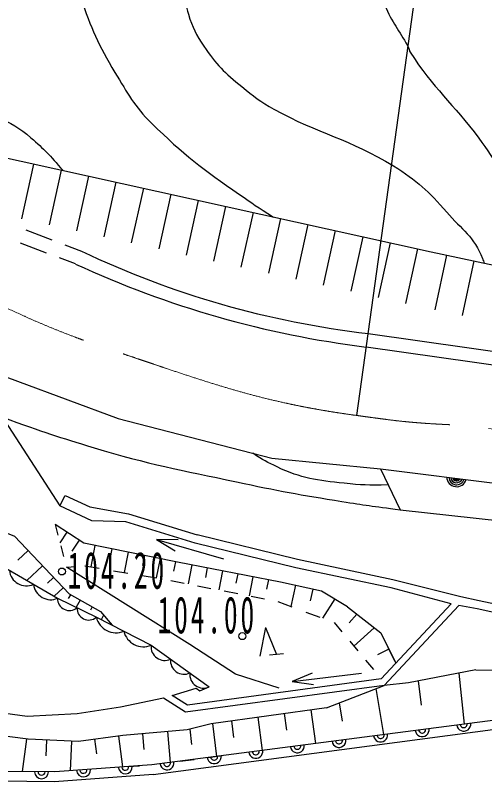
# Model space of a CAD drawing. Units: millimetres, scale not verified. Extents: x 40000 to 680000, y 20000 to 380000.
# Drawn here: x 196344 to 213128, y 255449 to 282832 of the extents above; entities that cross this region are included whole.
import ezdxf

# ---------------------------------------------------------------- set-up
doc = ezdxf.new("R2010")
doc.units = ezdxf.units.MM
doc.header["$LTSCALE"] = 1000
doc.linetypes.add('CHAIN', pattern=[18.5, 12, -1.5, 3.5, -1.5])
for name, color, linetype, lineweight in [('M-BGD', 7, 'Continuous', 25), ('M-BMK', 2, 'CHAIN', 13), ('M-BMK-SRVR', 3, 'Continuous', 25)]:
    doc.layers.add(name, color=color, linetype=linetype, lineweight=lineweight)
doc.styles.add('ＭＳ ゴシック', font='')
doc.styles.get('ＭＳ ゴシック').set_extended_font_data('MS Gothic')

msp = doc.modelspace()

# ---------------------------------------------------------------- linework, layer by layer
at = {"layer": 'M-BGD'}
for p, q in [((196999, 277517), (196569, 275564)), ((197980, 277301), (197549, 275348)), ((198961, 277085), (198530, 275132)), ((199941, 276869), (199511, 274915)), ((200922, 276652), (200491, 274699)), ((201903, 276436), (201472, 274483)), ((202883, 276220), (202453, 274267)), ((203864, 276004), (203433, 274051)), ((204845, 275788), (204414, 273835)), ((205825, 275572), (205395, 273618)), ((206806, 275355), (206375, 273402)), ((196718, 275168), (197652, 274811)), ((207787, 275139), (207356, 273186)), ((197460, 274339), (196524, 274692)), ((208767, 274923), (208337, 272970)), ((209748, 274707), (209317, 272754)), ((198119, 274632), (198716, 274403)), ((210729, 274491), (210298, 272538)), ((198497, 273947), (197928, 274162)), ((211767, 274266), (211350, 272310)), ((212745, 274058), (212328, 272102)), ((194374, 270787), (197939, 265307)), ((209401, 266624), (217808, 265583)), ((192685, 264975), (197855, 262002)), ((198793, 263966), (197764, 264633)), ((197764, 264633), (197866, 264253)), ((200298, 264728), (199083, 264768)), ((198184, 264361), (197938, 263982)), ((206438, 263384), (202850, 264265)), ((198621, 264078), (198370, 263690)), ((201392, 264105), (203794, 263410)), ((202168, 264089), (201392, 264105)), ((201392, 264105), (202057, 263703)), ((196798, 263711), (196436, 263369)), ((197967, 263873), (198068, 263494)), ((202147, 263294), (198793, 263966)), ((199192, 263886), (199040, 263128)), ((199795, 263765), (199721, 263395)), ((200384, 263647), (200239, 262923)), ((200960, 263532), (200889, 263179)), ((197312, 263166), (196752, 262637)), ((198833, 263163), (199346, 263076)), ((201523, 263420), (201384, 262729)), ((202072, 263309), (202005, 262972)), ((205832, 262583), (202147, 263294)), ((202661, 263195), (202530, 262517)), ((209844, 262664), (206438, 263384)), ((198170, 263114), (198502, 263138)), ((202585, 260353), (198170, 263114)), ((199858, 262988), (200371, 262901)), ((203204, 263090), (203139, 262750)), ((203749, 262985), (203617, 262303)), ((204295, 262880), (204229, 262538)), ((197710, 262744), (197493, 262540)), ((200884, 262814), (201396, 262727)), ((201909, 262639), (202386, 262545)), ((204843, 262774), (204710, 262088)), ((205392, 262668), (205326, 262324)), ((212278, 262059), (209844, 262664)), ((198053, 262380), (197729, 262075)), ((202863, 262451), (203341, 262357)), ((207294, 262259), (205832, 262583)), ((206362, 262466), (206195, 261713)), ((211925, 261798), (209782, 262371)), ((198317, 262127), (198232, 261993)), ((198265, 262156), (199389, 261532)), ((203818, 262263), (204296, 262169)), ((204773, 262075), (205251, 261981)), ((206981, 262329), (206888, 261909)), ((208225, 261699), (207294, 262259)), ((212928, 261915), (212278, 262059)), ((197855, 262002), (199241, 261323)), ((198658, 261937), (198515, 261679)), ((205728, 261887), (206231, 261699)), ((207764, 261977), (207334, 261287)), ((209431, 259122), (211925, 261798)), ((215149, 261428), (212928, 261915)), ((199095, 261695), (199030, 261577)), ((199389, 261532), (199802, 261037)), ((206735, 261511), (207238, 261323)), ((208225, 261699), (209412, 260768)), ((212202, 261745), (209539, 258888)), ((212864, 261622), (212202, 261745)), ((215085, 261135), (212864, 261622)), ((199241, 261323), (201203, 260323)), ((199502, 261397), (199413, 261236)), ((208557, 261439), (208282, 261129)), ((207742, 261135), (208023, 260800)), ((205286, 260960), (205083, 259936)), ((205286, 260960), (205680, 259994)), ((209179, 260951), (208452, 260289)), ((209412, 260768), (209908, 259764)), ((209412, 260768), (209950, 259679)), ((208305, 260464), (208587, 260129)), ((201203, 260323), (203278, 258839)), ((204223, 259288), (202585, 260353)), ((209702, 260181), (209292, 259978)), ((205929, 260017), (205431, 259970)), ((208868, 259793), (209150, 259458)), ((206243, 259034), (208726, 259329)), ((206964, 259322), (206243, 259034)), ((212815, 259442), (210404, 258983)), ((212206, 259326), (212395, 257507)), ((212815, 259442), (217607, 259415)), ((209431, 259122), (202505, 258186)), ((205780, 258794), (204223, 259288)), ((210745, 259048), (210858, 258184)), ((201957, 258528), (202809, 258794)), ((209539, 258888), (202433, 257928)), ((202809, 258794), (202941, 258692)), ((202941, 258692), (203278, 258839)), ((206243, 259034), (207011, 258923)), ((207471, 258093), (209539, 258888)), ((209527, 257133), (209246, 258775)), ((210404, 258983), (209539, 258888)), ((202505, 258186), (201957, 258528)), ((219820, 258476), (201222, 256050)), ((202433, 257928), (201643, 258438)), ((207928, 258269), (208027, 257609)), ((201269, 255700), (220001, 258183)), ((207471, 258093), (203353, 257518)), ((206914, 258015), (207082, 256815)), ((205011, 257749), (205176, 256566)), ((205959, 257882), (206043, 257286)), ((203353, 257518), (202490, 257298)), ((203391, 257523), (203538, 256352)), ((204069, 257618), (204151, 257030)), ((200890, 257159), (200939, 256596)), ((201789, 257237), (201884, 256136)), ((202579, 257320), (202647, 256782)), ((196743, 256973), (196590, 255810)), ((197456, 256938), (197432, 256370)), ((198355, 256900), (198310, 255839)), ((199180, 256965), (199249, 256439)), ((200032, 257077), (200177, 255974)), ((203241, 256313), (203746, 256379)), ((201222, 256050), (197754, 255799)), ((202231, 256181), (202736, 256247)), ((197754, 255799), (195782, 255818)), ((200355, 255987), (200788, 256018)), ((201269, 255700), (197750, 255449))]:
    msp.add_line(p, q, dxfattribs=at)
for points in [[(208962, 271464), (223405, 269409), (236965, 268155), (239053, 268421), (250663, 267449), (257610, 266020), (267500, 265045), (274607, 264703), (288338, 264976), (298545, 265801), (310607, 267549), (320556, 269260), (324578, 270673), (335084, 275971), (336828, 276559), (350323, 279206), (360730, 282588), (374824, 286819), (388894, 291457), (390927, 294174), (411186, 300692), (415147, 300043), (423457, 302174), (427895, 302913)], [(208895, 270981), (223291, 268954), (236945, 267709), (239065, 267869), (250585, 266904), (257528, 265476), (267460, 264497), (274600, 264154), (288366, 264427), (298606, 265255), (310693, 267006), (320695, 268727), (324794, 270167), (335307, 275271), (336971, 275923), (350461, 278674), (360964, 281796), (375031, 286201), (389237, 290804), (391299, 293551), (411228, 300129), (415209, 299400), (423590, 301483), (427999, 302268)], [(194057, 278166), (211219, 274383), (217205, 273108), (222573, 273270), (225822, 272720), (238570, 272071), (256892, 268421), (263153, 268159), (266952, 267109), (273489, 267196), (284887, 268346), (288973, 268634), (299546, 267984), (311669, 270008)], [(175012, 273147), (176021, 272667), (176809, 272140), (177815, 271657), (179956, 271191), (181701, 270656), (184354, 270149), (186930, 269433), (189303, 268213), (191174, 267250), (193458, 265589), (195050, 264731), (196316, 264222), (198265, 262156)], [(194606, 270431), (200020, 268424), (205519, 267007), (209401, 266624), (210110, 265166), (217392, 264366), (217808, 265583), (234247, 263421), (246099, 262333), (267035, 260377), (273417, 256478)], [(199083, 264768), (197939, 265307), (198126, 265670), (199008, 265269), (200386, 265015), (202850, 264265)], [(209782, 262371), (206371, 263091), (202770, 263976), (200298, 264728)], [(202490, 257298), (200193, 257098), (198609, 256890), (196798, 256966), (195019, 257200), (193372, 257485), (191565, 257849), (189698, 258504), (188702, 258936), (187278, 259635), (185567, 260732)], [(197750, 255449), (195759, 255468), (193599, 255728), (191710, 256163), (189570, 256803), (187683, 257515), (186178, 258271), (184337, 259366)], [(201643, 258438), (200101, 258107), (198550, 257871), (196763, 257777), (195186, 257995), (193691, 258262), (191891, 258731)]]:
    msp.add_lwpolyline(points, dxfattribs=at)
for centre in [(198010, 262959), (204462, 260649)]:
    msp.add_circle(centre, 125, dxfattribs=at)
for centre, radius, start, end in [((212686, 303777), 32527, 244.5636, 263.4251), ((213205, 305803), 35088, 245.2172, 262.9436), ((212123, 266342), 354, 181.7353, 344.1405), ((212123, 266342), 283, 183.9593, 341.9164), ((212123, 266342), 212, 187.7057, 338.1701), ((212123, 266342), 142, 195.4174, 330.4584), ((212123, 266342), 100, 205.7351, 320.1407), ((196746, 263065), 619, 186.6879, 293.5156), ((197608, 262570), 619, 186.6876, 293.5151), ((198277, 261988), 423, 178.0283, 309.7758), ((198971, 261648), 423, 178.0276, 309.7769), ((199950, 261502), 731, 194.1412, 291.8358), ((200931, 261002), 731, 194.1408, 291.8363), ((201686, 260268), 487, 173.5242, 295.3424), ((202378, 259774), 487, 173.5242, 295.3424), ((203070, 259279), 487, 173.5232, 295.343), ((212380, 257505), 250, 187.4319, 7.432), ((212380, 257505), 125, 187.4319, 7.432), ((209405, 257117), 250, 187.4319, 7.432), ((209405, 257117), 125, 187.4319, 7.432), ((210892, 257311), 250, 187.4319, 7.432), ((210892, 257311), 125, 187.4319, 7.432), ((207917, 256923), 250, 187.4319, 7.432), ((207917, 256923), 125, 187.4319, 7.432), ((206430, 256729), 250, 187.4319, 7.432), ((206430, 256729), 125, 187.4319, 7.432), ((203455, 256341), 250, 187.4319, 7.432), ((203455, 256341), 125, 187.4319, 7.432), ((204943, 256535), 250, 187.4319, 7.432), ((204943, 256535), 125, 187.4319, 7.432), ((201768, 256121), 250, 187.4402, 7.4402), ((201768, 256121), 125, 187.4402, 7.4402), ((197282, 255804), 250, 179.465, 359.4649), ((197282, 255804), 125, 179.465, 359.4649), ((198779, 255873), 250, 184.127, 4.127), ((198779, 255873), 125, 184.127, 4.127), ((200275, 255981), 250, 184.127, 4.127), ((200275, 255981), 125, 184.127, 4.127)]:
    msp.add_arc(centre, radius, start, end, dxfattribs=at)
for points, knots in [([(198955, 292002), (198641, 291079), (198540, 290788), (198377, 289985), (198218, 289201), (198166, 288751), (198124, 287951), (198078, 287075), (198071, 286578), (198168, 285706), (198267, 284812), (198382, 284309), (198678, 283460), (199055, 282376), (199307, 281769), (199908, 280791), (200367, 280044), (200594, 279583), (201222, 278970), (202351, 277869), (203061, 277324), (204359, 276430), (204830, 276105), (204992, 275987), (205582, 275625)], [0, 0, 0, 0, 1, 1, 1, 2, 2, 2, 3, 3, 3, 4, 4, 4, 5, 5, 5, 6, 6, 6, 7, 7, 7, 8, 8, 8, 8]), ([(203430, 289353), (202991, 288295), (202816, 287939), (202630, 286978), (202494, 286274), (202483, 285868), (202430, 285153), (202387, 284577), (202363, 284250), (202406, 283674), (202430, 283357), (202437, 283172), (202534, 282869), (202684, 282396), (202806, 282135), (203085, 281725), (203521, 281087), (203839, 280769), (204442, 280285), (204868, 279943), (205108, 279746), (205586, 279481), (207206, 278585), (208292, 278422), (209867, 277450), (210706, 276932), (211129, 276542), (211775, 275798), (212309, 275183), (212759, 274908), (213047, 274146), (213071, 274082), (213092, 274029), (213110, 273980)], [0, 0, 0, 0, 1, 1, 1, 2, 2, 2, 3, 3, 3, 4, 4, 4, 5, 5, 5, 6, 6, 6, 7, 7, 7, 8, 8, 8, 9, 9, 9, 10, 10, 10, 11, 11, 11, 11]), ([(193128, 285883), (193370, 285551), (193490, 285406), (193581, 285045), (193657, 284748), (193635, 284569), (193635, 284262), (193633, 283380), (193241, 282888), (193382, 282017), (193457, 281551), (193532, 281283), (193764, 280873), (194012, 280434), (194223, 280220), (194612, 279899), (195426, 279225), (196107, 279156), (196901, 278459), (197383, 278036), (197569, 277856), (198049, 277286)], [0, 0, 0, 0, 1, 1, 1, 2, 2, 2, 3, 3, 3, 4, 4, 4, 5, 5, 5, 6, 6, 6, 7, 7, 7, 7]), ([(209735, 285882), (209534, 285204), (209435, 284937), (209440, 284314), (209443, 283829), (209422, 283531), (209610, 283085), (209860, 282491), (210132, 282223), (210416, 281645), (210439, 281598), (210430, 281562), (210458, 281518), (211294, 280227), (211994, 279673), (212917, 278443), (213549, 277601), (213788, 277046), (214444, 276223), (214722, 275875), (214850, 275643), (215207, 275376), (215974, 274804), (216489, 274611), (217326, 274149), (218040, 273754), (218275, 273630), (219169, 273167)], [0, 0, 0, 0, 1, 1, 1, 2, 2, 2, 3, 3, 3, 4, 4, 4, 5, 5, 5, 6, 6, 6, 7, 7, 7, 8, 8, 8, 9, 9, 9, 9]), ([(195873, 268483), (197414, 267915), (197862, 267770), (199158, 267379), (201118, 266787), (202254, 266589), (204257, 266162), (205720, 265851), (206544, 265692), (208023, 265462), (208836, 265336), (209104, 265295), (210110, 265166)], [0, 0, 0, 0, 1, 1, 1, 2, 2, 2, 3, 3, 3, 4, 4, 4, 4]), ([(209678, 266055), (208957, 266035), (208717, 266048), (208106, 266112), (207147, 266213), (206575, 266277), (205706, 266696), (205357, 266864), (205209, 266931), (204841, 267182)], [0, 0, 0, 0, 1, 1, 1, 2, 2, 2, 3, 3, 3, 3])]:
    msp.add_open_spline(points, degree=3, knots=knots, dxfattribs=at)
at = {"layer": 'M-BMK'}
msp.add_line((262008, 263073), (211884, 268204), dxfattribs=at)
msp.add_open_spline([(211884, 268204), (210334, 268277), (209850, 268360), (208555, 268534), (205008, 269011), (203099, 269772), (199702, 270902), (197028, 271791), (195638, 272584), (193092, 273792), (190653, 274950), (189337, 275700), (186930, 276925), (184481, 278171), (183113, 278875), (180662, 280118), (179649, 280632), (179216, 280852), (178221, 281355)], degree=3, knots=[0, 0, 0, 0, 1, 1, 1, 2, 2, 2, 3, 3, 3, 4, 4, 4, 5, 5, 5, 6, 6, 6, 6], dxfattribs=at)
at = {"layer": 'M-BMK-SRVR'}
msp.add_line((208555, 268534), (212488, 296876), dxfattribs=at)

# ---------------------------------------------------------------- texts
at = {"layer": 'M-BGD', "char_height": 1320, "attachment_point": 7, "style": 'ＭＳ ゴシック'}
for s, insert in [('\\T1.2;\\W0.55;104.20', (198211, 262320)), ('\\T1.2;\\W0.55;104.00', (201430, 260727))]:
    msp.add_mtext(s, dxfattribs=dict(at, insert=insert))

doc.saveas('drawing.dxf')
